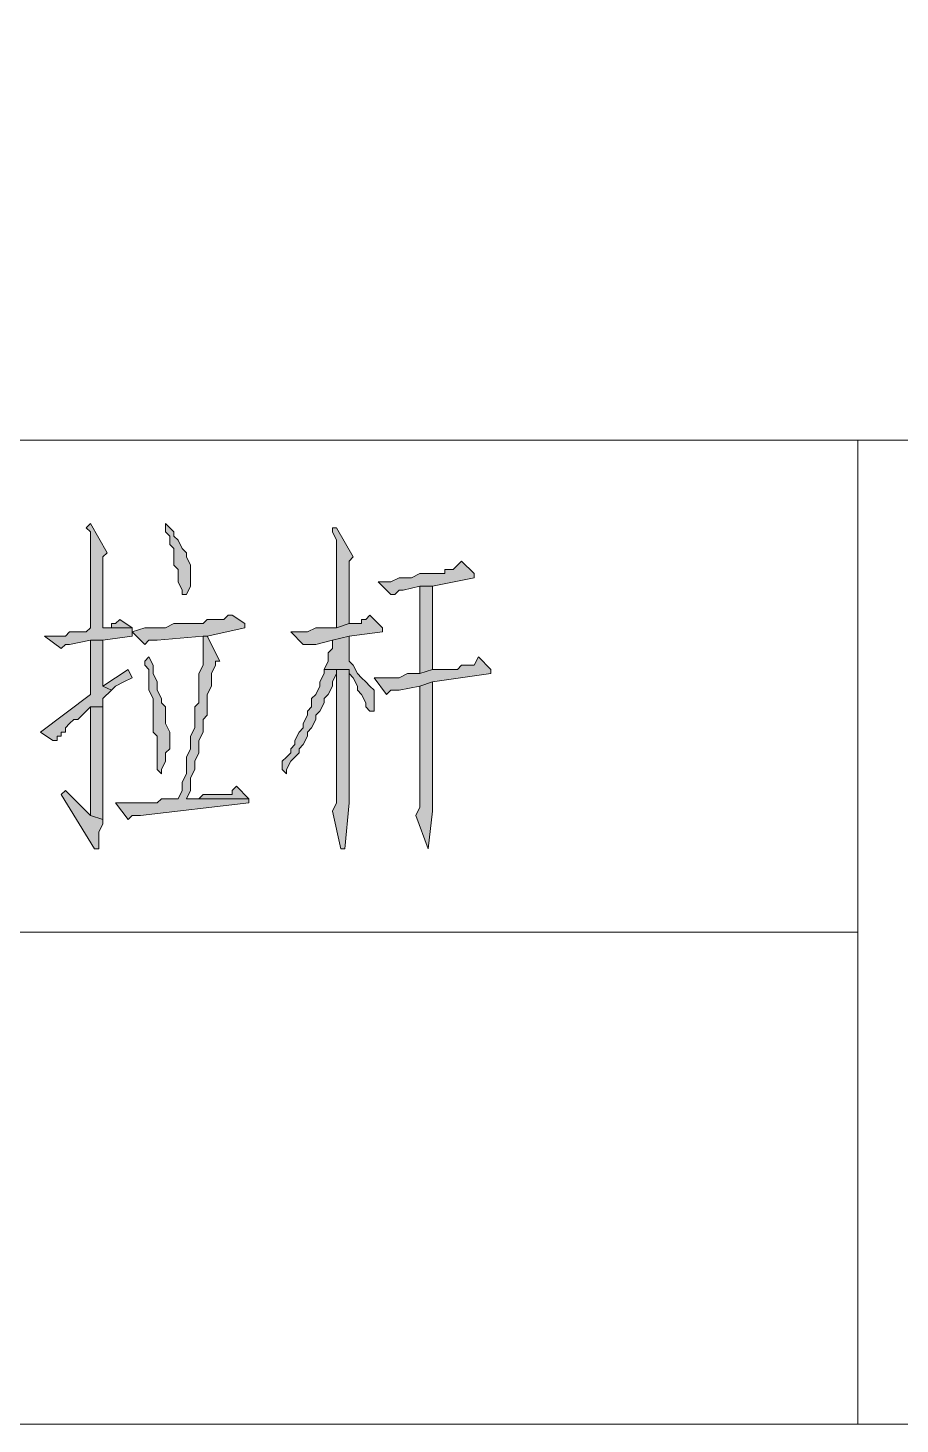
# Model space of a CAD drawing. Header units: millimetres. Extents: x 24 to 410, y 10 to 282.
# Drawn here: x 264.63 to 273.48, y 118.11 to 132.29 of the extents above; entities that cross this region are included whole.
import ezdxf

# ---------------------------------------------------------------- set-up
doc = ezdxf.new("R2010")
doc.units = ezdxf.units.MM

msp = doc.modelspace()

# ---------------------------------------------------------------- hatches: boundary and pattern name
h = msp.add_hatch(color=7)
h.dxf.hatch_style = 2
h.paths.add_polyline_path([(265.260667, 127.254), (265.218333, 127.211667), (265.260667, 127.169333), (265.260667, 126.195667), (265.218333, 126.153333), (265.049, 126.153333), (265.006667, 126.111), (264.795, 126.111), (264.964333, 125.984), (265.006667, 126.026333), (265.049, 126.026333), (265.260667, 126.068667), (265.387667, 126.068667), (265.684, 126.111), (265.684, 126.195667), (265.387667, 126.195667), (265.387667, 126.238), (265.387667, 126.915333), (265.43, 126.957667)])
h = msp.add_hatch(color=7)
h.dxf.hatch_style = 2
h.paths.add_polyline_path([(266.022667, 127.254), (266.022667, 127.169333), (266.065, 127.127), (266.065, 127.042333), (266.107333, 127), (266.107333, 126.830667), (266.149667, 126.788333), (266.149667, 126.661333), (266.192, 126.576667), (266.192, 126.534333), (266.234333, 126.534333), (266.276667, 126.619), (266.276667, 126.830667), (266.234333, 126.915333), (266.234333, 126.957667), (266.192, 127), (266.149667, 127.084667), (266.107333, 127.127), (266.107333, 127.169333)])
h = msp.add_hatch(color=7)
h.dxf.hatch_style = 2
h.paths.add_polyline_path([(267.758333, 127.211667), (267.716, 127.211667), (267.716, 127.169333), (267.758333, 127.084667), (267.758333, 126.195667), (267.885333, 126.238), (267.885333, 126.449667), (267.885333, 126.492), (267.885333, 126.873), (267.927667, 126.915333)])
h = msp.add_hatch(color=7)
h.dxf.hatch_style = 2
h.paths.add_polyline_path([(269.028333, 126.873), (268.986, 126.830667), (268.943667, 126.788333), (268.859, 126.788333), (268.859, 126.746), (268.605, 126.746), (268.520333, 126.703667), (268.393333, 126.703667), (268.308667, 126.661333), (268.181667, 126.661333), (268.308667, 126.534333), (268.351, 126.534333), (268.393333, 126.576667), (268.435667, 126.576667), (268.605, 126.619), (268.732, 126.619), (269.155333, 126.703667), (269.155333, 126.746)])
h = msp.add_hatch(color=7)
h.dxf.hatch_style = 2
h.paths.add_polyline_path([(268.732, 126.619), (268.605, 126.619), (268.605, 126.492), (268.605, 125.73), (268.732, 125.772333)])
h = msp.add_hatch(color=7)
h.dxf.hatch_style = 2
h.paths.add_polyline_path([(266.7, 126.322667), (266.657667, 126.322667), (266.615333, 126.280333), (266.446, 126.280333), (266.403667, 126.238), (266.107333, 126.238), (266.022667, 126.195667), (265.811, 126.195667), (265.684, 126.153333), (265.811, 126.026333), (265.853333, 126.068667), (265.895667, 126.068667), (265.938, 126.068667), (266.403667, 126.111), (266.446, 126.111), (266.827, 126.195667), (266.827, 126.238)])
h = msp.add_hatch(color=7)
h.dxf.hatch_style = 2
h.paths.add_polyline_path([(268.097, 126.322667), (268.054667, 126.280333), (268.012333, 126.280333), (268.012333, 126.238), (267.885333, 126.238), (267.758333, 126.195667), (267.546667, 126.195667), (267.462, 126.153333), (267.292667, 126.153333), (267.419667, 126.026333), (267.546667, 126.026333), (267.716, 126.068667), (267.885333, 126.111), (268.224, 126.153333), (268.224, 126.195667)])
h = msp.add_hatch(color=7)
h.dxf.hatch_style = 2
h.paths.add_polyline_path([(265.557, 126.280333), (265.514667, 126.238), (265.472333, 126.238), (265.472333, 126.195667), (265.387667, 126.195667), (265.684, 126.195667)])
h = msp.add_hatch(color=7)
h.dxf.hatch_style = 2
h.paths.add_polyline_path([(265.387667, 126.068667), (265.260667, 126.068667), (265.260667, 125.518333), (264.752667, 125.137333), (264.879667, 125.052667), (264.922, 125.052667), (264.922, 125.095), (264.964333, 125.095), (264.964333, 125.137333), (265.006667, 125.137333), (265.006667, 125.179667), (265.049, 125.222), (265.091333, 125.264333), (265.133667, 125.264333), (265.176, 125.306667), (265.218333, 125.349), (265.260667, 125.391333), (265.387667, 125.391333), (265.387667, 125.476), (265.472333, 125.560667), (265.387667, 125.603), (265.387667, 125.772333), (265.387667, 125.857)])
h = msp.add_hatch(color=7)
h.dxf.hatch_style = 2
h.paths.add_polyline_path([(266.446, 126.111), (266.403667, 126.111), (266.403667, 126.068667), (266.403667, 125.814667), (266.361333, 125.73), (266.361333, 125.433667), (266.319, 125.391333), (266.319, 125.179667), (266.276667, 125.095), (266.276667, 124.968), (266.234333, 124.883333), (266.234333, 124.714), (266.192, 124.629333), (266.192, 124.544667), (266.149667, 124.46), (265.980333, 124.46), (265.938, 124.417667), (265.514667, 124.417667), (265.641667, 124.248333), (265.684, 124.290667), (265.768667, 124.290667), (266.869333, 124.417667), (266.869333, 124.46), (266.234333, 124.46), (266.276667, 124.544667), (266.276667, 124.671667), (266.319, 124.756333), (266.319, 124.841), (266.361333, 124.925667), (266.361333, 125.052667), (266.403667, 125.137333), (266.403667, 125.264333), (266.446, 125.306667), (266.446, 125.518333), (266.488333, 125.603), (266.488333, 125.73), (266.530667, 125.814667), (266.530667, 125.857), (266.573, 125.857)])
h = msp.add_hatch(color=7)
h.dxf.hatch_style = 2
h.paths.add_polyline_path([(267.885333, 126.111), (267.716, 126.068667), (267.716, 125.984), (267.673667, 125.941667), (267.673667, 125.857), (267.631333, 125.772333), (267.885333, 125.772333), (267.885333, 125.73), (267.927667, 125.687667), (267.97, 125.603), (267.97, 125.560667), (268.012333, 125.518333), (268.054667, 125.433667), (268.054667, 125.391333), (268.097, 125.349), (268.139333, 125.349), (268.139333, 125.476), (268.139333, 125.560667), (268.097, 125.603), (268.054667, 125.645333), (268.012333, 125.687667), (267.97, 125.73), (267.927667, 125.814667), (267.885333, 125.857)])
h = msp.add_hatch(color=7)
h.dxf.hatch_style = 2
h.paths.add_polyline_path([(265.853333, 125.899333), (265.811, 125.857), (265.811, 125.814667), (265.853333, 125.772333), (265.853333, 125.560667), (265.895667, 125.476), (265.895667, 125.137333), (265.938, 125.095), (265.938, 124.756333), (265.980333, 124.714), (265.980333, 124.756333), (266.022667, 124.841), (266.022667, 124.925667), (266.065, 124.968), (266.065, 125.010333), (266.065, 125.052667), (266.065, 125.137333), (266.022667, 125.222), (266.022667, 125.391333), (265.980333, 125.433667), (265.980333, 125.476), (265.938, 125.560667), (265.938, 125.645333), (265.895667, 125.73), (265.895667, 125.814667)])
h = msp.add_hatch(color=7)
h.dxf.hatch_style = 2
h.paths.add_polyline_path([(269.197667, 125.899333), (269.155333, 125.814667), (269.028333, 125.814667), (268.986, 125.772333), (268.732, 125.772333), (268.605, 125.73), (268.478, 125.73), (268.393333, 125.687667), (268.139333, 125.687667), (268.266333, 125.518333), (268.308667, 125.560667), (268.351, 125.560667), (268.393333, 125.560667), (268.605, 125.603), (268.732, 125.645333), (269.324667, 125.73), (269.324667, 125.772333)])
h = msp.add_hatch(color=7)
h.dxf.hatch_style = 2
h.paths.add_polyline_path([(265.641667, 125.772333), (265.387667, 125.603), (265.472333, 125.560667), (265.514667, 125.603), (265.599333, 125.645333), (265.684, 125.687667)])
h = msp.add_hatch(color=7)
h.dxf.hatch_style = 2
h.paths.add_polyline_path([(267.631333, 125.772333), (267.631333, 125.73), (267.589, 125.645333), (267.589, 125.603), (267.546667, 125.518333), (267.504333, 125.476), (267.504333, 125.391333), (267.462, 125.349), (267.462, 125.306667), (267.419667, 125.222), (267.419667, 125.179667), (267.377333, 125.137333), (267.335, 125.052667), (267.335, 125.010333), (267.292667, 124.968), (267.292667, 124.925667), (267.250333, 124.883333), (267.208, 124.841), (267.208, 124.756333), (267.250333, 124.714), (267.250333, 124.756333), (267.292667, 124.841), (267.335, 124.883333), (267.377333, 124.925667), (267.377333, 124.968), (267.419667, 125.010333), (267.462, 125.095), (267.462, 125.137333), (267.504333, 125.179667), (267.546667, 125.264333), (267.546667, 125.306667), (267.589, 125.349), (267.631333, 125.433667), (267.631333, 125.476), (267.673667, 125.518333), (267.716, 125.603), (267.716, 125.645333), (267.758333, 125.73), (267.758333, 125.772333), (267.885333, 125.772333)])
h = msp.add_hatch(color=7)
h.dxf.hatch_style = 2
h.paths.add_polyline_path([(267.885333, 125.772333), (267.758333, 125.772333), (267.758333, 125.687667), (267.758333, 124.417667), (267.716, 124.333), (267.800667, 123.952), (267.843, 123.952), (267.885333, 124.417667)])
h = msp.add_hatch(color=7)
h.dxf.hatch_style = 2
h.paths.add_polyline_path([(268.732, 125.645333), (268.605, 125.603), (268.605, 124.46), (268.605, 124.417667), (268.605, 124.375333), (268.562667, 124.290667), (268.689667, 123.952), (268.732, 124.333)])
h = msp.add_hatch(color=7)
h.dxf.hatch_style = 2
h.paths.add_polyline_path([(265.387667, 125.391333), (265.260667, 125.391333), (265.260667, 124.544667), (265.260667, 124.290667), (265.387667, 124.248333)])
h = msp.add_hatch(color=7)
h.dxf.hatch_style = 2
h.paths.add_polyline_path([(265.006667, 124.544667), (264.964333, 124.502333), (265.303, 123.952), (265.345333, 123.952), (265.345333, 123.994333), (265.345333, 124.121333), (265.387667, 124.206), (265.387667, 124.248333), (265.260667, 124.290667)])
h = msp.add_hatch(color=7)
h.dxf.hatch_style = 2
h.paths.add_polyline_path([(266.742333, 124.587), (266.7, 124.544667), (266.7, 124.502333), (266.657667, 124.502333), (266.403667, 124.502333), (266.361333, 124.46), (266.234333, 124.46), (266.869333, 124.46)])

# ---------------------------------------------------------------- linework, layer by layer
at = {"color": 7, "lineweight": 0}
for points in [[(249.047, 173.101), (377.063, 173.101), (377.063, 118.11), (249.047, 118.11)], [(265.260667, 127.254), (265.218333, 127.211667), (265.260667, 127.169333), (265.260667, 126.195667), (265.218333, 126.153333), (265.049, 126.153333), (265.006667, 126.111), (264.795, 126.111), (264.964333, 125.984), (265.006667, 126.026333), (265.049, 126.026333), (265.260667, 126.068667), (265.387667, 126.068667), (265.684, 126.111), (265.684, 126.195667), (265.387667, 126.195667), (265.387667, 126.238), (265.387667, 126.915333), (265.43, 126.957667)], [(266.022667, 127.254), (266.022667, 127.169333), (266.065, 127.127), (266.065, 127.042333), (266.107333, 127), (266.107333, 126.830667), (266.149667, 126.788333), (266.149667, 126.661333), (266.192, 126.576667), (266.192, 126.534333), (266.234333, 126.534333), (266.276667, 126.619), (266.276667, 126.830667), (266.234333, 126.915333), (266.234333, 126.957667), (266.192, 127), (266.149667, 127.084667), (266.107333, 127.127), (266.107333, 127.169333)], [(267.758333, 127.211667), (267.716, 127.211667), (267.716, 127.169333), (267.758333, 127.084667), (267.758333, 126.195667), (267.885333, 126.238), (267.885333, 126.449667), (267.885333, 126.492), (267.885333, 126.873), (267.927667, 126.915333)], [(269.028333, 126.873), (268.986, 126.830667), (268.943667, 126.788333), (268.859, 126.788333), (268.859, 126.746), (268.605, 126.746), (268.520333, 126.703667), (268.393333, 126.703667), (268.308667, 126.661333), (268.181667, 126.661333), (268.308667, 126.534333), (268.351, 126.534333), (268.393333, 126.576667), (268.435667, 126.576667), (268.605, 126.619), (268.732, 126.619), (269.155333, 126.703667), (269.155333, 126.746)], [(268.732, 126.619), (268.605, 126.619), (268.605, 126.492), (268.605, 125.73), (268.732, 125.772333)], [(266.7, 126.322667), (266.657667, 126.322667), (266.615333, 126.280333), (266.446, 126.280333), (266.403667, 126.238), (266.107333, 126.238), (266.022667, 126.195667), (265.811, 126.195667), (265.684, 126.153333), (265.811, 126.026333), (265.853333, 126.068667), (265.895667, 126.068667), (265.938, 126.068667), (266.403667, 126.111), (266.446, 126.111), (266.827, 126.195667), (266.827, 126.238)], [(268.097, 126.322667), (268.054667, 126.280333), (268.012333, 126.280333), (268.012333, 126.238), (267.885333, 126.238), (267.758333, 126.195667), (267.546667, 126.195667), (267.462, 126.153333), (267.292667, 126.153333), (267.419667, 126.026333), (267.546667, 126.026333), (267.716, 126.068667), (267.885333, 126.111), (268.224, 126.153333), (268.224, 126.195667)], [(265.557, 126.280333), (265.514667, 126.238), (265.472333, 126.238), (265.472333, 126.195667), (265.387667, 126.195667), (265.684, 126.195667)], [(265.387667, 126.068667), (265.260667, 126.068667), (265.260667, 125.518333), (264.752667, 125.137333), (264.879667, 125.052667), (264.922, 125.052667), (264.922, 125.095), (264.964333, 125.095), (264.964333, 125.137333), (265.006667, 125.137333), (265.006667, 125.179667), (265.049, 125.222), (265.091333, 125.264333), (265.133667, 125.264333), (265.176, 125.306667), (265.218333, 125.349), (265.260667, 125.391333), (265.387667, 125.391333), (265.387667, 125.476), (265.472333, 125.560667), (265.387667, 125.603), (265.387667, 125.772333), (265.387667, 125.857)], [(266.446, 126.111), (266.403667, 126.111), (266.403667, 126.068667), (266.403667, 125.814667), (266.361333, 125.73), (266.361333, 125.433667), (266.319, 125.391333), (266.319, 125.179667), (266.276667, 125.095), (266.276667, 124.968), (266.234333, 124.883333), (266.234333, 124.714), (266.192, 124.629333), (266.192, 124.544667), (266.149667, 124.46), (265.980333, 124.46), (265.938, 124.417667), (265.514667, 124.417667), (265.641667, 124.248333), (265.684, 124.290667), (265.768667, 124.290667), (266.869333, 124.417667), (266.869333, 124.46), (266.234333, 124.46), (266.276667, 124.544667), (266.276667, 124.671667), (266.319, 124.756333), (266.319, 124.841), (266.361333, 124.925667), (266.361333, 125.052667), (266.403667, 125.137333), (266.403667, 125.264333), (266.446, 125.306667), (266.446, 125.518333), (266.488333, 125.603), (266.488333, 125.73), (266.530667, 125.814667), (266.530667, 125.857), (266.573, 125.857)], [(267.885333, 126.111), (267.716, 126.068667), (267.716, 125.984), (267.673667, 125.941667), (267.673667, 125.857), (267.631333, 125.772333), (267.885333, 125.772333), (267.885333, 125.73), (267.927667, 125.687667), (267.97, 125.603), (267.97, 125.560667), (268.012333, 125.518333), (268.054667, 125.433667), (268.054667, 125.391333), (268.097, 125.349), (268.139333, 125.349), (268.139333, 125.476), (268.139333, 125.560667), (268.097, 125.603), (268.054667, 125.645333), (268.012333, 125.687667), (267.97, 125.73), (267.927667, 125.814667), (267.885333, 125.857)], [(265.853333, 125.899333), (265.811, 125.857), (265.811, 125.814667), (265.853333, 125.772333), (265.853333, 125.560667), (265.895667, 125.476), (265.895667, 125.137333), (265.938, 125.095), (265.938, 124.756333), (265.980333, 124.714), (265.980333, 124.756333), (266.022667, 124.841), (266.022667, 124.925667), (266.065, 124.968), (266.065, 125.010333), (266.065, 125.052667), (266.065, 125.137333), (266.022667, 125.222), (266.022667, 125.391333), (265.980333, 125.433667), (265.980333, 125.476), (265.938, 125.560667), (265.938, 125.645333), (265.895667, 125.73), (265.895667, 125.814667)], [(269.197667, 125.899333), (269.155333, 125.814667), (269.028333, 125.814667), (268.986, 125.772333), (268.732, 125.772333), (268.605, 125.73), (268.478, 125.73), (268.393333, 125.687667), (268.139333, 125.687667), (268.266333, 125.518333), (268.308667, 125.560667), (268.351, 125.560667), (268.393333, 125.560667), (268.605, 125.603), (268.732, 125.645333), (269.324667, 125.73), (269.324667, 125.772333)], [(265.641667, 125.772333), (265.387667, 125.603), (265.472333, 125.560667), (265.514667, 125.603), (265.599333, 125.645333), (265.684, 125.687667)], [(267.631333, 125.772333), (267.631333, 125.73), (267.589, 125.645333), (267.589, 125.603), (267.546667, 125.518333), (267.504333, 125.476), (267.504333, 125.391333), (267.462, 125.349), (267.462, 125.306667), (267.419667, 125.222), (267.419667, 125.179667), (267.377333, 125.137333), (267.335, 125.052667), (267.335, 125.010333), (267.292667, 124.968), (267.292667, 124.925667), (267.250333, 124.883333), (267.208, 124.841), (267.208, 124.756333), (267.250333, 124.714), (267.250333, 124.756333), (267.292667, 124.841), (267.335, 124.883333), (267.377333, 124.925667), (267.377333, 124.968), (267.419667, 125.010333), (267.462, 125.095), (267.462, 125.137333), (267.504333, 125.179667), (267.546667, 125.264333), (267.546667, 125.306667), (267.589, 125.349), (267.631333, 125.433667), (267.631333, 125.476), (267.673667, 125.518333), (267.716, 125.603), (267.716, 125.645333), (267.758333, 125.73), (267.758333, 125.772333), (267.885333, 125.772333)], [(267.885333, 125.772333), (267.758333, 125.772333), (267.758333, 125.687667), (267.758333, 124.417667), (267.716, 124.333), (267.800667, 123.952), (267.843, 123.952), (267.885333, 124.417667)], [(268.732, 125.645333), (268.605, 125.603), (268.605, 124.46), (268.605, 124.417667), (268.605, 124.375333), (268.562667, 124.290667), (268.689667, 123.952), (268.732, 124.333)], [(265.387667, 125.391333), (265.260667, 125.391333), (265.260667, 124.544667), (265.260667, 124.290667), (265.387667, 124.248333)], [(265.006667, 124.544667), (264.964333, 124.502333), (265.303, 123.952), (265.345333, 123.952), (265.345333, 123.994333), (265.345333, 124.121333), (265.387667, 124.206), (265.387667, 124.248333), (265.260667, 124.290667)], [(266.742333, 124.587), (266.7, 124.544667), (266.7, 124.502333), (266.657667, 124.502333), (266.403667, 124.502333), (266.361333, 124.46), (266.234333, 124.46), (266.869333, 124.46)]]:
    msp.add_lwpolyline(points, close=True, dxfattribs=at)
for points in [[(249.047, 128.100667), (377.063, 128.100667)], [(273.05, 128.100667), (273.05, 118.11)], [(249.047, 123.105333), (273.05, 123.105333)]]:
    msp.add_lwpolyline(points, dxfattribs=at)

doc.saveas('drawing.dxf')
